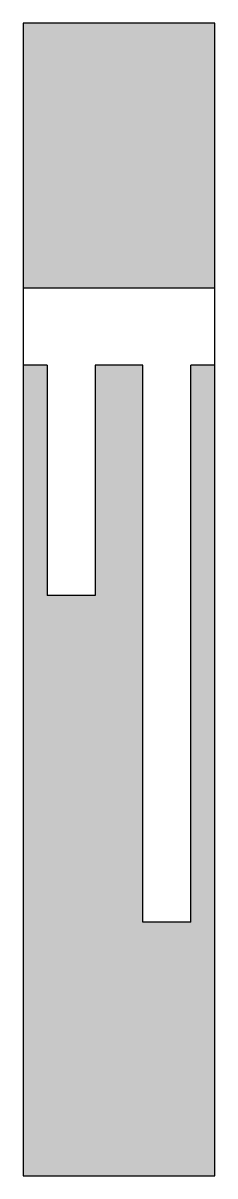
# Model space of a CAD drawing. Header units: metres. Extents: x 0 to 0.5, y 0 to 3.
import ezdxf

# ---------------------------------------------------------------- set-up
doc = ezdxf.new("R2010")
doc.units = ezdxf.units.M
doc.header["$LTSCALE"] = 0.2

msp = doc.modelspace()

# ---------------------------------------------------------------- hatches: boundary and pattern name
h = msp.add_hatch(color=254)
h.dxf.hatch_style = 1
h.paths.add_polyline_path([(0.5, 3), (0, 3), (0, 2.31), (0.5, 2.31)])
h.paths.add_polyline_path([(0.3125, 2.11), (0.1875, 2.11), (0.1875, 1.51), (0.0625, 1.51), (0.0625, 2.11), (0, 2.11), (0, 0), (0.5, 0), (0.5, 2.11), (0.4375, 2.11), (0.4375, 0.66), (0.3125, 0.66)])

# ---------------------------------------------------------------- linework, layer by layer
for p, q in [((0.5, 3), (0, 3)), ((0, 3), (0, 0)), ((0.5, 0), (0.5, 3)), ((0.5, 2.31), (0, 2.31)), ((0.0625, 2.11), (0, 2.11)), ((0.0625, 2.11), (0.0625, 1.51)), ((0.3125, 2.11), (0.1875, 2.11)), ((0.1875, 2.11), (0.1875, 1.51)), ((0.3125, 0.66), (0.3125, 2.11)), ((0.4375, 0.66), (0.4375, 2.11)), ((0.5, 2.11), (0.4375, 2.11)), ((0.1875, 1.51), (0.0625, 1.51)), ((0.4375, 0.66), (0.3125, 0.66)), ((0, 0), (0.5, 0))]:
    msp.add_line(p, q)

doc.saveas('drawing.dxf')
